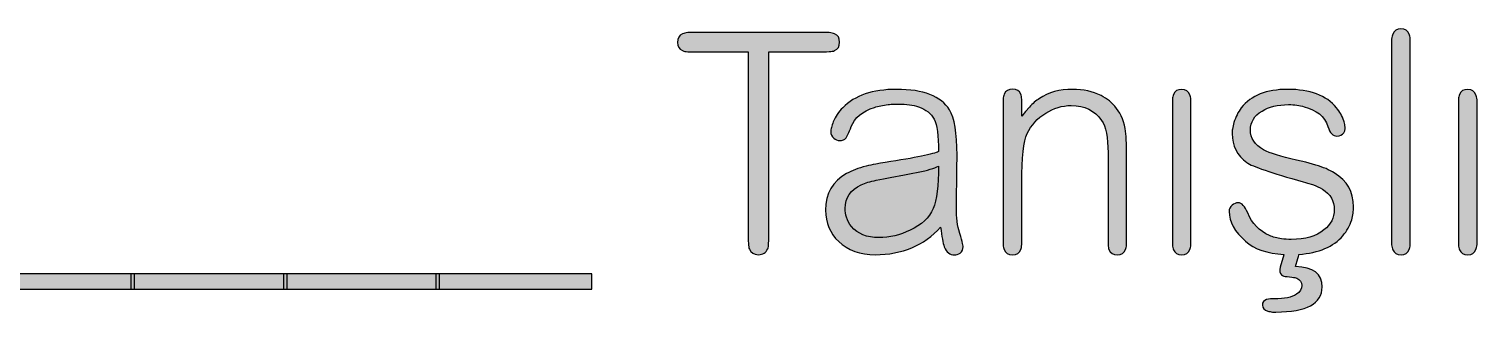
# Model space of a CAD drawing. Header units: centimetres. Extents: x -18.6 to 18.8, y -13 to 11.8.
# Drawn here: x -7.311 to -5.66, y -12.983 to -12.661 of the extents above; entities that cross this region are included whole.
import ezdxf

# ---------------------------------------------------------------- set-up
doc = ezdxf.new("R2010")
doc.units = ezdxf.units.CM
doc.header["$MEASUREMENT"] = 0
doc.layers.add('Layer 1', color=7, linetype='Continuous')

msp = doc.modelspace()

# ---------------------------------------------------------------- hatches: boundary and pattern name
at = {"layer": 'Layer 1', "true_color": 0x373435}
h = msp.add_hatch(color=250, dxfattribs=at)
edge = h.paths.add_edge_path()
edge.add_spline(control_points=[(-6.46746, -12.90206), (-6.46746, -12.90206), (-6.4678, -12.90518), (-6.4678, -12.90518), (-6.4678, -12.90773), (-6.46815, -12.90981), (-6.46884, -12.91144), (-6.4707, -12.91584), (-6.47418, -12.91803), (-6.47927, -12.91803), (-6.4846, -12.91803), (-6.48808, -12.91595), (-6.4897, -12.91178), (-6.4904, -12.91016), (-6.49074, -12.90808), (-6.49074, -12.90553), (-6.49074, -12.90553), (-6.49109, -12.90206), (-6.49109, -12.90206), (-6.49109, -12.90206), (-6.49109, -12.68708), (-6.49109, -12.68708), (-6.49109, -12.68708), (-6.5599, -12.68708), (-6.5599, -12.68708), (-6.56222, -12.68685), (-6.56419, -12.68638), (-6.56581, -12.68569), (-6.56974, -12.68407), (-6.57171, -12.68095), (-6.57171, -12.67632), (-6.57171, -12.67146), (-6.56974, -12.66822), (-6.56581, -12.66659), (-6.56419, -12.6659), (-6.56222, -12.66543), (-6.5599, -12.6652), (-6.5599, -12.6652), (-6.39864, -12.6652), (-6.39864, -12.6652), (-6.39632, -12.66543), (-6.39436, -12.6659), (-6.39273, -12.66659), (-6.38879, -12.66822), (-6.38683, -12.67133), (-6.38683, -12.67596), (-6.38683, -12.68083), (-6.38879, -12.68407), (-6.39273, -12.68569), (-6.39436, -12.68638), (-6.39632, -12.68674), (-6.39864, -12.68674), (-6.39864, -12.68674), (-6.40177, -12.68708), (-6.40177, -12.68708), (-6.40177, -12.68708), (-6.46746, -12.68708), (-6.46746, -12.68708), (-6.46746, -12.68708), (-6.46746, -12.90206), (-6.46746, -12.90206)], knot_values=[0, 0, 0, 0, 0.05, 0.05, 0.05, 0.1, 0.1, 0.1, 0.15, 0.15, 0.15, 0.2, 0.2, 0.2, 0.25, 0.25, 0.25, 0.3, 0.3, 0.3, 0.35, 0.35, 0.35, 0.4, 0.4, 0.4, 0.45, 0.45, 0.45, 0.5, 0.5, 0.5, 0.55, 0.55, 0.55, 0.6, 0.6, 0.6, 0.65, 0.65, 0.65, 0.7, 0.7, 0.7, 0.75, 0.75, 0.75, 0.8, 0.8, 0.8, 0.85, 0.85, 0.85, 0.9, 0.9, 0.9, 0.95, 0.95, 0.95, 1, 1, 1, 1], degree=3, periodic=1)
h = msp.add_hatch(color=250, dxfattribs=at)
edge = h.paths.add_edge_path()
edge.add_spline(control_points=[(-5.73659, -12.90657), (-5.73682, -12.90889), (-5.73729, -12.91074), (-5.73798, -12.91213), (-5.73937, -12.91607), (-5.74238, -12.91803), (-5.74702, -12.91803), (-5.75188, -12.91803), (-5.75501, -12.91618), (-5.7564, -12.91247), (-5.75709, -12.91086), (-5.75756, -12.909), (-5.75779, -12.90692), (-5.75779, -12.90692), (-5.75779, -12.67249), (-5.75779, -12.67249), (-5.75756, -12.67018), (-5.75709, -12.66833), (-5.7564, -12.66694), (-5.75501, -12.66301), (-5.752, -12.66104), (-5.74737, -12.66104), (-5.7425, -12.66104), (-5.73937, -12.66301), (-5.73798, -12.66694), (-5.73729, -12.66833), (-5.73682, -12.67018), (-5.73659, -12.67249), (-5.73659, -12.67249), (-5.73659, -12.90657), (-5.73659, -12.90657)], knot_values=[0, 0, 0, 0, 0.1, 0.1, 0.1, 0.2, 0.2, 0.2, 0.3, 0.3, 0.3, 0.4, 0.4, 0.4, 0.5, 0.5, 0.5, 0.6, 0.6, 0.6, 0.7, 0.7, 0.7, 0.8, 0.8, 0.8, 0.9, 0.9, 0.9, 1, 1, 1, 1], degree=3, periodic=1)
h = msp.add_hatch(color=250, dxfattribs=at)
edge = h.paths.add_edge_path()
edge.add_spline(control_points=[(-6.27423, -12.80064), (-6.27423, -12.78235), (-6.27585, -12.77009), (-6.27908, -12.76383), (-6.28257, -12.75735), (-6.28848, -12.75261), (-6.29683, -12.74959), (-6.30307, -12.74751), (-6.31071, -12.74647), (-6.31976, -12.74647), (-6.31976, -12.74647), (-6.32497, -12.74647), (-6.32497, -12.74647), (-6.32706, -12.7467), (-6.32925, -12.74693), (-6.33157, -12.74716), (-6.33736, -12.74785), (-6.34258, -12.7489), (-6.34721, -12.75029), (-6.36088, -12.75469), (-6.36969, -12.76198), (-6.37362, -12.77217), (-6.3764, -12.77911), (-6.37837, -12.7834), (-6.37953, -12.78502), (-6.38115, -12.78711), (-6.38358, -12.78814), (-6.38683, -12.78814), (-6.38938, -12.78814), (-6.39158, -12.78722), (-6.39344, -12.78537), (-6.39575, -12.78351), (-6.39691, -12.78097), (-6.39691, -12.77772), (-6.39691, -12.77656), (-6.39667, -12.77506), (-6.39621, -12.77321), (-6.39575, -12.77113), (-6.39505, -12.76893), (-6.39413, -12.76661), (-6.39158, -12.76082), (-6.38799, -12.7555), (-6.38335, -12.75064), (-6.36969, -12.73674), (-6.34918, -12.7298), (-6.32184, -12.7298), (-6.29125, -12.7298), (-6.27121, -12.73756), (-6.26172, -12.75306), (-6.25593, -12.76233), (-6.25304, -12.77958), (-6.25304, -12.80482), (-6.25304, -12.80782), (-6.25315, -12.81743), (-6.25338, -12.83364), (-6.25361, -12.84985), (-6.25373, -12.85934), (-6.25373, -12.86211), (-6.25373, -12.86745), (-6.25361, -12.87208), (-6.25338, -12.87601), (-6.2529, -12.8818), (-6.25209, -12.88643), (-6.25093, -12.8899), (-6.24769, -12.90102), (-6.24608, -12.90739), (-6.24608, -12.909), (-6.24608, -12.91202), (-6.24724, -12.91445), (-6.24955, -12.91629), (-6.25163, -12.91768), (-6.25384, -12.91839), (-6.25615, -12.91839), (-6.26125, -12.91839), (-6.26507, -12.91526), (-6.26763, -12.909), (-6.26902, -12.90484), (-6.2704, -12.89742), (-6.27179, -12.88678), (-6.29079, -12.90761), (-6.31558, -12.91803), (-6.34617, -12.91803), (-6.36355, -12.91803), (-6.37744, -12.91305), (-6.38787, -12.9031), (-6.39783, -12.89361), (-6.40282, -12.88168), (-6.40282, -12.86732), (-6.40282, -12.84834), (-6.39482, -12.83445), (-6.37883, -12.82566), (-6.37281, -12.82218), (-6.3654, -12.8194), (-6.3566, -12.81732), (-6.35334, -12.81639), (-6.34964, -12.81558), (-6.34547, -12.81489), (-6.34547, -12.81489), (-6.34025, -12.81385), (-6.34025, -12.81385), (-6.34025, -12.81385), (-6.33504, -12.81315), (-6.33504, -12.81315), (-6.30007, -12.80759), (-6.27979, -12.80343), (-6.27423, -12.80064)], knot_values=[0, 0, 0, 0, 0.0285714, 0.0285714, 0.0285714, 0.0571429, 0.0571429, 0.0571429, 0.0857143, 0.0857143, 0.0857143, 0.1142857, 0.1142857, 0.1142857, 0.1428571, 0.1428571, 0.1428571, 0.1714286, 0.1714286, 0.1714286, 0.2, 0.2, 0.2, 0.2285714, 0.2285714, 0.2285714, 0.2571429, 0.2571429, 0.2571429, 0.2857143, 0.2857143, 0.2857143, 0.3142857, 0.3142857, 0.3142857, 0.3428571, 0.3428571, 0.3428571, 0.3714286, 0.3714286, 0.3714286, 0.4, 0.4, 0.4, 0.4285714, 0.4285714, 0.4285714, 0.4571429, 0.4571429, 0.4571429, 0.4857143, 0.4857143, 0.4857143, 0.5142857, 0.5142857, 0.5142857, 0.5428571, 0.5428571, 0.5428571, 0.5714286, 0.5714286, 0.5714286, 0.6, 0.6, 0.6, 0.6285714, 0.6285714, 0.6285714, 0.6571429, 0.6571429, 0.6571429, 0.6857143, 0.6857143, 0.6857143, 0.7142857, 0.7142857, 0.7142857, 0.7428571, 0.7428571, 0.7428571, 0.7714286, 0.7714286, 0.7714286, 0.8, 0.8, 0.8, 0.8285714, 0.8285714, 0.8285714, 0.8571429, 0.8571429, 0.8571429, 0.8857143, 0.8857143, 0.8857143, 0.9142857, 0.9142857, 0.9142857, 0.9428571, 0.9428571, 0.9428571, 0.9714286, 0.9714286, 0.9714286, 1, 1, 1, 1], degree=3, periodic=1)
h = msp.add_hatch(color=250, dxfattribs=at)
edge = h.paths.add_edge_path()
edge.add_spline(control_points=[(-6.0598, -12.90657), (-6.06003, -12.90889), (-6.06049, -12.91074), (-6.06119, -12.91213), (-6.06257, -12.91607), (-6.06571, -12.91803), (-6.07057, -12.91803), (-6.0752, -12.91803), (-6.07834, -12.91607), (-6.07996, -12.91213), (-6.08042, -12.91074), (-6.08077, -12.90889), (-6.081, -12.90657), (-6.081, -12.90657), (-6.081, -12.80203), (-6.081, -12.80203), (-6.081, -12.78445), (-6.08343, -12.77217), (-6.08829, -12.76522), (-6.09594, -12.75388), (-6.10753, -12.74821), (-6.12306, -12.74821), (-6.13324, -12.74821), (-6.14286, -12.7511), (-6.1519, -12.75689), (-6.16139, -12.76267), (-6.16846, -12.77043), (-6.17309, -12.78016), (-6.17727, -12.78895), (-6.17935, -12.80748), (-6.17935, -12.83572), (-6.17935, -12.83572), (-6.17935, -12.90657), (-6.17935, -12.90657), (-6.17958, -12.90889), (-6.17993, -12.91074), (-6.18039, -12.91213), (-6.18202, -12.91607), (-6.18515, -12.91803), (-6.18978, -12.91803), (-6.19464, -12.91803), (-6.19777, -12.91607), (-6.19916, -12.91213), (-6.19986, -12.91074), (-6.20032, -12.90889), (-6.20055, -12.90657), (-6.20055, -12.90657), (-6.20055, -12.74126), (-6.20055, -12.74126), (-6.20032, -12.73895), (-6.19986, -12.73698), (-6.19916, -12.73535), (-6.19755, -12.73142), (-6.19441, -12.72945), (-6.18978, -12.72945), (-6.18515, -12.72945), (-6.18202, -12.73142), (-6.18039, -12.73535), (-6.17993, -12.73674), (-6.17958, -12.73859), (-6.17935, -12.74091), (-6.17935, -12.74091), (-6.17935, -12.76036), (-6.17935, -12.76036), (-6.17935, -12.76036), (-6.17517, -12.75516), (-6.17517, -12.75516), (-6.17517, -12.75516), (-6.17066, -12.74995), (-6.17066, -12.74995), (-6.16696, -12.74601), (-6.16313, -12.74277), (-6.15919, -12.74022), (-6.14876, -12.73327), (-6.13614, -12.7298), (-6.12131, -12.7298), (-6.10903, -12.7298), (-6.09826, -12.73211), (-6.08898, -12.73674), (-6.08551, -12.73859), (-6.08227, -12.74069), (-6.07927, -12.743), (-6.07717, -12.74485), (-6.0752, -12.74682), (-6.07335, -12.7489), (-6.06757, -12.75538), (-6.06363, -12.76383), (-6.06153, -12.77425), (-6.06083, -12.77819), (-6.06038, -12.78235), (-6.06014, -12.78676), (-6.06014, -12.78676), (-6.0598, -12.79197), (-6.0598, -12.79197), (-6.0598, -12.79197), (-6.0598, -12.90657), (-6.0598, -12.90657)], knot_values=[0, 0, 0, 0, 0.03125, 0.03125, 0.03125, 0.0625, 0.0625, 0.0625, 0.09375, 0.09375, 0.09375, 0.125, 0.125, 0.125, 0.15625, 0.15625, 0.15625, 0.1875, 0.1875, 0.1875, 0.21875, 0.21875, 0.21875, 0.25, 0.25, 0.25, 0.28125, 0.28125, 0.28125, 0.3125, 0.3125, 0.3125, 0.34375, 0.34375, 0.34375, 0.375, 0.375, 0.375, 0.40625, 0.40625, 0.40625, 0.4375, 0.4375, 0.4375, 0.46875, 0.46875, 0.46875, 0.5, 0.5, 0.5, 0.53125, 0.53125, 0.53125, 0.5625, 0.5625, 0.5625, 0.59375, 0.59375, 0.59375, 0.625, 0.625, 0.625, 0.65625, 0.65625, 0.65625, 0.6875, 0.6875, 0.6875, 0.71875, 0.71875, 0.71875, 0.75, 0.75, 0.75, 0.78125, 0.78125, 0.78125, 0.8125, 0.8125, 0.8125, 0.84375, 0.84375, 0.84375, 0.875, 0.875, 0.875, 0.90625, 0.90625, 0.90625, 0.9375, 0.9375, 0.9375, 0.96875, 0.96875, 0.96875, 1, 1, 1, 1], degree=3, periodic=1)
h = msp.add_hatch(color=250, dxfattribs=at)
edge = h.paths.add_edge_path()
edge.add_spline(control_points=[(-5.98647, -12.90657), (-5.9867, -12.90889), (-5.98717, -12.91074), (-5.98786, -12.91213), (-5.98925, -12.91607), (-5.99226, -12.91803), (-5.99689, -12.91803), (-6.00176, -12.91803), (-6.00489, -12.91618), (-6.00629, -12.91247), (-6.00698, -12.91086), (-6.00745, -12.909), (-6.00767, -12.90692), (-6.00767, -12.90692), (-6.00767, -12.74126), (-6.00767, -12.74126), (-6.00745, -12.73895), (-6.00698, -12.73709), (-6.00629, -12.7357), (-6.00489, -12.73177), (-6.00176, -12.7298), (-5.99689, -12.7298), (-5.99226, -12.7298), (-5.98925, -12.73188), (-5.98786, -12.73605), (-5.98717, -12.73744), (-5.9867, -12.73929), (-5.98647, -12.74161), (-5.98647, -12.74161), (-5.98647, -12.90657), (-5.98647, -12.90657)], knot_values=[0, 0, 0, 0, 0.1, 0.1, 0.1, 0.2, 0.2, 0.2, 0.3, 0.3, 0.3, 0.4, 0.4, 0.4, 0.5, 0.5, 0.5, 0.6, 0.6, 0.6, 0.7, 0.7, 0.7, 0.8, 0.8, 0.8, 0.9, 0.9, 0.9, 1, 1, 1, 1], degree=3, periodic=1)
h = msp.add_hatch(color=250, dxfattribs=at)
edge = h.paths.add_edge_path()
edge.add_spline(control_points=[(-5.88082, -12.91768), (-5.89959, -12.91676), (-5.91407, -12.91178), (-5.92426, -12.90276), (-5.93677, -12.89187), (-5.94303, -12.88053), (-5.94303, -12.86872), (-5.94303, -12.86594), (-5.94187, -12.86363), (-5.93956, -12.86177), (-5.93748, -12.85992), (-5.93516, -12.859), (-5.93261, -12.859), (-5.92866, -12.859), (-5.92508, -12.86281), (-5.92184, -12.87045), (-5.91673, -12.88273), (-5.90851, -12.89129), (-5.89716, -12.89616), (-5.89298, -12.898), (-5.88834, -12.89928), (-5.88326, -12.89997), (-5.87978, -12.90044), (-5.87608, -12.90066), (-5.87212, -12.90066), (-5.85614, -12.90066), (-5.84375, -12.89708), (-5.83495, -12.8899), (-5.82707, -12.88365), (-5.82314, -12.87589), (-5.82314, -12.86663), (-5.82314, -12.85691), (-5.82764, -12.84916), (-5.83668, -12.84337), (-5.83992, -12.84151), (-5.84375, -12.83977), (-5.84816, -12.83816), (-5.84816, -12.83816), (-5.85371, -12.83642), (-5.85371, -12.83642), (-5.85371, -12.83642), (-5.85614, -12.83572), (-5.85614, -12.83572), (-5.85614, -12.83572), (-5.85858, -12.83503), (-5.85858, -12.83503), (-5.89519, -12.82484), (-5.91662, -12.81755), (-5.92287, -12.81315), (-5.934, -12.80505), (-5.93956, -12.79405), (-5.93956, -12.78016), (-5.93956, -12.77853), (-5.93945, -12.7768), (-5.93921, -12.77495), (-5.93874, -12.7724), (-5.93817, -12.76997), (-5.93748, -12.76766), (-5.93562, -12.7614), (-5.93284, -12.75574), (-5.92913, -12.75064), (-5.91802, -12.73674), (-5.9004, -12.7298), (-5.87631, -12.7298), (-5.85082, -12.7298), (-5.83229, -12.73674), (-5.8207, -12.75064), (-5.81699, -12.75527), (-5.81421, -12.76024), (-5.81235, -12.76557), (-5.81166, -12.76742), (-5.81119, -12.76927), (-5.81097, -12.77113), (-5.81097, -12.77113), (-5.81061, -12.77287), (-5.81061, -12.77287), (-5.81061, -12.77287), (-5.81061, -12.77495), (-5.81061, -12.77495), (-5.81061, -12.77495), (-5.81097, -12.77599), (-5.81097, -12.77599), (-5.81119, -12.77714), (-5.81166, -12.77819), (-5.81235, -12.77911), (-5.81397, -12.78166), (-5.81665, -12.78293), (-5.82035, -12.78293), (-5.82475, -12.78293), (-5.82811, -12.77935), (-5.83043, -12.77217), (-5.83437, -12.76059), (-5.8434, -12.75306), (-5.85753, -12.74959), (-5.86264, -12.74798), (-5.86854, -12.74716), (-5.87526, -12.74716), (-5.88754, -12.74716), (-5.89762, -12.74959), (-5.90551, -12.75446), (-5.9143, -12.75978), (-5.91871, -12.76696), (-5.91871, -12.77599), (-5.91871, -12.78548), (-5.91372, -12.79301), (-5.90377, -12.79856), (-5.89658, -12.8025), (-5.88407, -12.80643), (-5.86622, -12.81037), (-5.86622, -12.81037), (-5.85545, -12.8128), (-5.85545, -12.8128), (-5.85545, -12.8128), (-5.84433, -12.81593), (-5.84433, -12.81593), (-5.83576, -12.81848), (-5.82869, -12.82148), (-5.82314, -12.82496), (-5.80853, -12.83376), (-5.80123, -12.84661), (-5.80123, -12.86351), (-5.80123, -12.86837), (-5.80194, -12.87335), (-5.80332, -12.87844), (-5.8054, -12.88516), (-5.80877, -12.89118), (-5.8134, -12.8965), (-5.82406, -12.909), (-5.84073, -12.91607), (-5.86345, -12.91768), (-5.86368, -12.91908), (-5.86414, -12.9207), (-5.86483, -12.92255), (-5.86483, -12.92255), (-5.86727, -12.93158), (-5.86727, -12.93158), (-5.84711, -12.93204), (-5.83704, -12.93979), (-5.83704, -12.95484), (-5.83704, -12.97383), (-5.85464, -12.98333), (-5.88987, -12.98333), (-5.88987, -12.98333), (-5.89369, -12.98333), (-5.89369, -12.98333), (-5.89553, -12.9831), (-5.89727, -12.98275), (-5.89889, -12.98228), (-5.90306, -12.98113), (-5.90515, -12.97881), (-5.90515, -12.97534), (-5.90515, -12.97233), (-5.90354, -12.97024), (-5.90029, -12.96908), (-5.90029, -12.96908), (-5.89577, -12.96839), (-5.89577, -12.96839), (-5.89577, -12.96839), (-5.8916, -12.96839), (-5.8916, -12.96839), (-5.88002, -12.96839), (-5.87156, -12.96665), (-5.86622, -12.96318), (-5.86229, -12.96041), (-5.86032, -12.95705), (-5.86032, -12.95311), (-5.86032, -12.94918), (-5.86217, -12.94639), (-5.86588, -12.94478), (-5.86727, -12.94431), (-5.86912, -12.94397), (-5.87143, -12.94373), (-5.87143, -12.94373), (-5.877, -12.94304), (-5.877, -12.94304), (-5.87978, -12.94304), (-5.88186, -12.94234), (-5.88326, -12.94095), (-5.88534, -12.9391), (-5.8858, -12.93621), (-5.88465, -12.93227), (-5.88465, -12.93227), (-5.88082, -12.91803), (-5.88082, -12.91803), (-5.88082, -12.91803), (-5.88082, -12.91768), (-5.88082, -12.91768)], knot_values=[0, 0, 0, 0, 0.016129, 0.016129, 0.016129, 0.0322581, 0.0322581, 0.0322581, 0.0483871, 0.0483871, 0.0483871, 0.0645161, 0.0645161, 0.0645161, 0.0806452, 0.0806452, 0.0806452, 0.0967742, 0.0967742, 0.0967742, 0.1129032, 0.1129032, 0.1129032, 0.1290323, 0.1290323, 0.1290323, 0.1451613, 0.1451613, 0.1451613, 0.1612903, 0.1612903, 0.1612903, 0.1774194, 0.1774194, 0.1774194, 0.1935484, 0.1935484, 0.1935484, 0.2096774, 0.2096774, 0.2096774, 0.2258065, 0.2258065, 0.2258065, 0.2419355, 0.2419355, 0.2419355, 0.2580645, 0.2580645, 0.2580645, 0.2741935, 0.2741935, 0.2741935, 0.2903226, 0.2903226, 0.2903226, 0.3064516, 0.3064516, 0.3064516, 0.3225806, 0.3225806, 0.3225806, 0.3387097, 0.3387097, 0.3387097, 0.3548387, 0.3548387, 0.3548387, 0.3709677, 0.3709677, 0.3709677, 0.3870968, 0.3870968, 0.3870968, 0.4032258, 0.4032258, 0.4032258, 0.4193548, 0.4193548, 0.4193548, 0.4354839, 0.4354839, 0.4354839, 0.4516129, 0.4516129, 0.4516129, 0.4677419, 0.4677419, 0.4677419, 0.483871, 0.483871, 0.483871, 0.5, 0.5, 0.5, 0.516129, 0.516129, 0.516129, 0.5322581, 0.5322581, 0.5322581, 0.5483871, 0.5483871, 0.5483871, 0.5645161, 0.5645161, 0.5645161, 0.5806452, 0.5806452, 0.5806452, 0.5967742, 0.5967742, 0.5967742, 0.6129032, 0.6129032, 0.6129032, 0.6290323, 0.6290323, 0.6290323, 0.6451613, 0.6451613, 0.6451613, 0.6612903, 0.6612903, 0.6612903, 0.6774194, 0.6774194, 0.6774194, 0.6935484, 0.6935484, 0.6935484, 0.7096774, 0.7096774, 0.7096774, 0.7258065, 0.7258065, 0.7258065, 0.7419355, 0.7419355, 0.7419355, 0.7580645, 0.7580645, 0.7580645, 0.7741935, 0.7741935, 0.7741935, 0.7903226, 0.7903226, 0.7903226, 0.8064516, 0.8064516, 0.8064516, 0.8225806, 0.8225806, 0.8225806, 0.8387097, 0.8387097, 0.8387097, 0.8548387, 0.8548387, 0.8548387, 0.8709677, 0.8709677, 0.8709677, 0.8870968, 0.8870968, 0.8870968, 0.9032258, 0.9032258, 0.9032258, 0.9193548, 0.9193548, 0.9193548, 0.9354839, 0.9354839, 0.9354839, 0.9516129, 0.9516129, 0.9516129, 0.9677419, 0.9677419, 0.9677419, 0.983871, 0.983871, 0.983871, 1, 1, 1, 1], degree=3, periodic=1)
h = msp.add_hatch(color=250, dxfattribs=at)
edge = h.paths.add_edge_path()
edge.add_spline(control_points=[(-5.66049, -12.90657), (-5.66072, -12.90889), (-5.66119, -12.91074), (-5.66188, -12.91213), (-5.66327, -12.91607), (-5.66627, -12.91803), (-5.67091, -12.91803), (-5.67578, -12.91803), (-5.67891, -12.91618), (-5.6803, -12.91247), (-5.68099, -12.91086), (-5.68146, -12.909), (-5.68168, -12.90692), (-5.68168, -12.90692), (-5.68168, -12.74126), (-5.68168, -12.74126), (-5.68146, -12.73895), (-5.68099, -12.73709), (-5.6803, -12.7357), (-5.67891, -12.73177), (-5.67578, -12.7298), (-5.67091, -12.7298), (-5.66627, -12.7298), (-5.66327, -12.73188), (-5.66188, -12.73605), (-5.66119, -12.73744), (-5.66072, -12.73929), (-5.66049, -12.74161), (-5.66049, -12.74161), (-5.66049, -12.90657), (-5.66049, -12.90657)], knot_values=[0, 0, 0, 0, 0.1, 0.1, 0.1, 0.2, 0.2, 0.2, 0.3, 0.3, 0.3, 0.4, 0.4, 0.4, 0.5, 0.5, 0.5, 0.6, 0.6, 0.6, 0.7, 0.7, 0.7, 0.8, 0.8, 0.8, 0.9, 0.9, 0.9, 1, 1, 1, 1], degree=3, periodic=1)
h = msp.add_hatch(color=250, dxfattribs=at)
edge = h.paths.add_edge_path()
edge.add_spline(control_points=[(-6.27423, -12.81732), (-6.27886, -12.81963), (-6.28662, -12.82195), (-6.29752, -12.82426), (-6.29752, -12.82426), (-6.30515, -12.82566), (-6.30515, -12.82566), (-6.30515, -12.82566), (-6.31281, -12.82704), (-6.31281, -12.82704), (-6.31281, -12.82704), (-6.32914, -12.83016), (-6.32914, -12.83016), (-6.32914, -12.83016), (-6.33296, -12.83087), (-6.33296, -12.83087), (-6.33296, -12.83087), (-6.33678, -12.83156), (-6.33678, -12.83156), (-6.33678, -12.83156), (-6.34513, -12.83329), (-6.34513, -12.83329), (-6.35207, -12.83468), (-6.35776, -12.83642), (-6.36216, -12.8385), (-6.37443, -12.84406), (-6.38057, -12.85309), (-6.38057, -12.86559), (-6.38057, -12.86884), (-6.37999, -12.87208), (-6.37883, -12.87532), (-6.37767, -12.87926), (-6.37583, -12.88284), (-6.37328, -12.88608), (-6.36632, -12.89442), (-6.3559, -12.89858), (-6.342, -12.89858), (-6.32995, -12.89858), (-6.31813, -12.89581), (-6.30655, -12.89025), (-6.29357, -12.88423), (-6.28477, -12.87601), (-6.28013, -12.86559), (-6.27597, -12.85563), (-6.274, -12.83955), (-6.27423, -12.81732)], knot_values=[0, 0, 0, 0, 0.0666667, 0.0666667, 0.0666667, 0.1333333, 0.1333333, 0.1333333, 0.2, 0.2, 0.2, 0.2666667, 0.2666667, 0.2666667, 0.3333333, 0.3333333, 0.3333333, 0.4, 0.4, 0.4, 0.4666667, 0.4666667, 0.4666667, 0.5333333, 0.5333333, 0.5333333, 0.6, 0.6, 0.6, 0.6666667, 0.6666667, 0.6666667, 0.7333333, 0.7333333, 0.7333333, 0.8, 0.8, 0.8, 0.8666667, 0.8666667, 0.8666667, 0.9333333, 0.9333333, 0.9333333, 1, 1, 1, 1], degree=3, periodic=1)
h = msp.add_hatch(color=250, dxfattribs=at)
edge = h.paths.add_edge_path()
edge.add_spline(control_points=[(-7.19034, -12.93991), (-7.19034, -12.93991), (-7.19034, -12.95728), (-7.19034, -12.95728), (-7.19034, -12.95728), (-7.36828, -12.95728), (-7.36828, -12.95728), (-7.36828, -12.95728), (-7.36828, -12.93991), (-7.36828, -12.93991), (-7.36828, -12.93991), (-7.19034, -12.93991), (-7.19034, -12.93991)], knot_values=[0, 0, 0, 0, 0.25, 0.25, 0.25, 0.5, 0.5, 0.5, 0.75, 0.75, 0.75, 1, 1, 1, 1], degree=3, periodic=1)
h = msp.add_hatch(color=250, dxfattribs=at)
edge = h.paths.add_edge_path()
edge.add_spline(control_points=[(-7.01657, -12.93991), (-7.01657, -12.93991), (-7.01657, -12.95728), (-7.01657, -12.95728), (-7.01657, -12.95728), (-7.19451, -12.95728), (-7.19451, -12.95728), (-7.19451, -12.95728), (-7.19451, -12.93991), (-7.19451, -12.93991), (-7.19451, -12.93991), (-7.01657, -12.93991), (-7.01657, -12.93991)], knot_values=[0, 0, 0, 0, 0.25, 0.25, 0.25, 0.5, 0.5, 0.5, 0.75, 0.75, 0.75, 1, 1, 1, 1], degree=3, periodic=1)
h = msp.add_hatch(color=250, dxfattribs=at)
edge = h.paths.add_edge_path()
edge.add_spline(control_points=[(-6.8428, -12.93991), (-6.8428, -12.93991), (-6.8428, -12.95728), (-6.8428, -12.95728), (-6.8428, -12.95728), (-7.02074, -12.95728), (-7.02074, -12.95728), (-7.02074, -12.95728), (-7.02074, -12.93991), (-7.02074, -12.93991), (-7.02074, -12.93991), (-6.8428, -12.93991), (-6.8428, -12.93991)], knot_values=[0, 0, 0, 0, 0.25, 0.25, 0.25, 0.5, 0.5, 0.5, 0.75, 0.75, 0.75, 1, 1, 1, 1], degree=3, periodic=1)
h = msp.add_hatch(color=250, dxfattribs=at)
edge = h.paths.add_edge_path()
edge.add_spline(control_points=[(-6.66903, -12.93991), (-6.66903, -12.93991), (-6.66903, -12.95728), (-6.66903, -12.95728), (-6.66903, -12.95728), (-6.84697, -12.95728), (-6.84697, -12.95728), (-6.84697, -12.95728), (-6.84697, -12.93991), (-6.84697, -12.93991), (-6.84697, -12.93991), (-6.66903, -12.93991), (-6.66903, -12.93991)], knot_values=[0, 0, 0, 0, 0.25, 0.25, 0.25, 0.5, 0.5, 0.5, 0.75, 0.75, 0.75, 1, 1, 1, 1], degree=3, periodic=1)

# ---------------------------------------------------------------- linework, layer by layer
at = {"layer": 'Layer 1', "color": 250}
for points, knots in [([(-6.46746, -12.90206), (-6.46746, -12.90206), (-6.4678, -12.90518), (-6.4678, -12.90518), (-6.4678, -12.90773), (-6.46815, -12.90981), (-6.46884, -12.91144), (-6.4707, -12.91584), (-6.47418, -12.91803), (-6.47927, -12.91803), (-6.4846, -12.91803), (-6.48808, -12.91595), (-6.4897, -12.91178), (-6.4904, -12.91016), (-6.49074, -12.90808), (-6.49074, -12.90553), (-6.49074, -12.90553), (-6.49109, -12.90206), (-6.49109, -12.90206), (-6.49109, -12.90206), (-6.49109, -12.68708), (-6.49109, -12.68708), (-6.49109, -12.68708), (-6.5599, -12.68708), (-6.5599, -12.68708), (-6.56222, -12.68685), (-6.56419, -12.68638), (-6.56581, -12.68569), (-6.56974, -12.68407), (-6.57171, -12.68095), (-6.57171, -12.67632), (-6.57171, -12.67146), (-6.56974, -12.66822), (-6.56581, -12.66659), (-6.56419, -12.6659), (-6.56222, -12.66543), (-6.5599, -12.6652), (-6.5599, -12.6652), (-6.39864, -12.6652), (-6.39864, -12.6652), (-6.39632, -12.66543), (-6.39436, -12.6659), (-6.39273, -12.66659), (-6.38879, -12.66822), (-6.38683, -12.67133), (-6.38683, -12.67596), (-6.38683, -12.68083), (-6.38879, -12.68407), (-6.39273, -12.68569), (-6.39436, -12.68638), (-6.39632, -12.68674), (-6.39864, -12.68674), (-6.39864, -12.68674), (-6.40177, -12.68708), (-6.40177, -12.68708), (-6.40177, -12.68708), (-6.46746, -12.68708), (-6.46746, -12.68708), (-6.46746, -12.68708), (-6.46746, -12.90206), (-6.46746, -12.90206)], [0, 0, 0, 0, 0.05, 0.05, 0.05, 0.1, 0.1, 0.1, 0.15, 0.15, 0.15, 0.2, 0.2, 0.2, 0.25, 0.25, 0.25, 0.3, 0.3, 0.3, 0.35, 0.35, 0.35, 0.4, 0.4, 0.4, 0.45, 0.45, 0.45, 0.5, 0.5, 0.5, 0.55, 0.55, 0.55, 0.6, 0.6, 0.6, 0.65, 0.65, 0.65, 0.7, 0.7, 0.7, 0.75, 0.75, 0.75, 0.8, 0.8, 0.8, 0.85, 0.85, 0.85, 0.9, 0.9, 0.9, 0.95, 0.95, 0.95, 1, 1, 1, 1]), ([(-5.73659, -12.90657), (-5.73682, -12.90889), (-5.73729, -12.91074), (-5.73798, -12.91213), (-5.73937, -12.91607), (-5.74238, -12.91803), (-5.74702, -12.91803), (-5.75188, -12.91803), (-5.75501, -12.91618), (-5.7564, -12.91247), (-5.75709, -12.91086), (-5.75756, -12.909), (-5.75779, -12.90692), (-5.75779, -12.90692), (-5.75779, -12.67249), (-5.75779, -12.67249), (-5.75756, -12.67018), (-5.75709, -12.66833), (-5.7564, -12.66694), (-5.75501, -12.66301), (-5.752, -12.66104), (-5.74737, -12.66104), (-5.7425, -12.66104), (-5.73937, -12.66301), (-5.73798, -12.66694), (-5.73729, -12.66833), (-5.73682, -12.67018), (-5.73659, -12.67249), (-5.73659, -12.67249), (-5.73659, -12.90657), (-5.73659, -12.90657)], [0, 0, 0, 0, 0.1, 0.1, 0.1, 0.2, 0.2, 0.2, 0.3, 0.3, 0.3, 0.4, 0.4, 0.4, 0.5, 0.5, 0.5, 0.6, 0.6, 0.6, 0.7, 0.7, 0.7, 0.8, 0.8, 0.8, 0.9, 0.9, 0.9, 1, 1, 1, 1]), ([(-6.27423, -12.80064), (-6.27423, -12.78235), (-6.27585, -12.77009), (-6.27908, -12.76383), (-6.28257, -12.75735), (-6.28848, -12.75261), (-6.29683, -12.74959), (-6.30307, -12.74751), (-6.31071, -12.74647), (-6.31976, -12.74647), (-6.31976, -12.74647), (-6.32497, -12.74647), (-6.32497, -12.74647), (-6.32706, -12.7467), (-6.32925, -12.74693), (-6.33157, -12.74716), (-6.33736, -12.74785), (-6.34258, -12.7489), (-6.34721, -12.75029), (-6.36088, -12.75469), (-6.36969, -12.76198), (-6.37362, -12.77217), (-6.3764, -12.77911), (-6.37837, -12.7834), (-6.37953, -12.78502), (-6.38115, -12.78711), (-6.38358, -12.78814), (-6.38683, -12.78814), (-6.38938, -12.78814), (-6.39158, -12.78722), (-6.39344, -12.78537), (-6.39575, -12.78351), (-6.39691, -12.78097), (-6.39691, -12.77772), (-6.39691, -12.77656), (-6.39667, -12.77506), (-6.39621, -12.77321), (-6.39575, -12.77113), (-6.39505, -12.76893), (-6.39413, -12.76661), (-6.39158, -12.76082), (-6.38799, -12.7555), (-6.38335, -12.75064), (-6.36969, -12.73674), (-6.34918, -12.7298), (-6.32184, -12.7298), (-6.29125, -12.7298), (-6.27121, -12.73756), (-6.26172, -12.75306), (-6.25593, -12.76233), (-6.25304, -12.77958), (-6.25304, -12.80482), (-6.25304, -12.80782), (-6.25315, -12.81743), (-6.25338, -12.83364), (-6.25361, -12.84985), (-6.25373, -12.85934), (-6.25373, -12.86211), (-6.25373, -12.86745), (-6.25361, -12.87208), (-6.25338, -12.87601), (-6.2529, -12.8818), (-6.25209, -12.88643), (-6.25093, -12.8899), (-6.24769, -12.90102), (-6.24608, -12.90739), (-6.24608, -12.909), (-6.24608, -12.91202), (-6.24724, -12.91445), (-6.24955, -12.91629), (-6.25163, -12.91768), (-6.25384, -12.91839), (-6.25615, -12.91839), (-6.26125, -12.91839), (-6.26507, -12.91526), (-6.26763, -12.909), (-6.26902, -12.90484), (-6.2704, -12.89742), (-6.27179, -12.88678), (-6.29079, -12.90761), (-6.31558, -12.91803), (-6.34617, -12.91803), (-6.36355, -12.91803), (-6.37744, -12.91305), (-6.38787, -12.9031), (-6.39783, -12.89361), (-6.40282, -12.88168), (-6.40282, -12.86732), (-6.40282, -12.84834), (-6.39482, -12.83445), (-6.37883, -12.82566), (-6.37281, -12.82218), (-6.3654, -12.8194), (-6.3566, -12.81732), (-6.35334, -12.81639), (-6.34964, -12.81558), (-6.34547, -12.81489), (-6.34547, -12.81489), (-6.34025, -12.81385), (-6.34025, -12.81385), (-6.34025, -12.81385), (-6.33504, -12.81315), (-6.33504, -12.81315), (-6.30007, -12.80759), (-6.27979, -12.80343), (-6.27423, -12.80064)], [0, 0, 0, 0, 0.0285714, 0.0285714, 0.0285714, 0.0571429, 0.0571429, 0.0571429, 0.0857143, 0.0857143, 0.0857143, 0.1142857, 0.1142857, 0.1142857, 0.1428571, 0.1428571, 0.1428571, 0.1714286, 0.1714286, 0.1714286, 0.2, 0.2, 0.2, 0.2285714, 0.2285714, 0.2285714, 0.2571429, 0.2571429, 0.2571429, 0.2857143, 0.2857143, 0.2857143, 0.3142857, 0.3142857, 0.3142857, 0.3428571, 0.3428571, 0.3428571, 0.3714286, 0.3714286, 0.3714286, 0.4, 0.4, 0.4, 0.4285714, 0.4285714, 0.4285714, 0.4571429, 0.4571429, 0.4571429, 0.4857143, 0.4857143, 0.4857143, 0.5142857, 0.5142857, 0.5142857, 0.5428571, 0.5428571, 0.5428571, 0.5714286, 0.5714286, 0.5714286, 0.6, 0.6, 0.6, 0.6285714, 0.6285714, 0.6285714, 0.6571429, 0.6571429, 0.6571429, 0.6857143, 0.6857143, 0.6857143, 0.7142857, 0.7142857, 0.7142857, 0.7428571, 0.7428571, 0.7428571, 0.7714286, 0.7714286, 0.7714286, 0.8, 0.8, 0.8, 0.8285714, 0.8285714, 0.8285714, 0.8571429, 0.8571429, 0.8571429, 0.8857143, 0.8857143, 0.8857143, 0.9142857, 0.9142857, 0.9142857, 0.9428571, 0.9428571, 0.9428571, 0.9714286, 0.9714286, 0.9714286, 1, 1, 1, 1]), ([(-6.0598, -12.90657), (-6.06003, -12.90889), (-6.06049, -12.91074), (-6.06119, -12.91213), (-6.06257, -12.91607), (-6.06571, -12.91803), (-6.07057, -12.91803), (-6.0752, -12.91803), (-6.07834, -12.91607), (-6.07996, -12.91213), (-6.08042, -12.91074), (-6.08077, -12.90889), (-6.081, -12.90657), (-6.081, -12.90657), (-6.081, -12.80203), (-6.081, -12.80203), (-6.081, -12.78445), (-6.08343, -12.77217), (-6.08829, -12.76522), (-6.09594, -12.75388), (-6.10753, -12.74821), (-6.12306, -12.74821), (-6.13324, -12.74821), (-6.14286, -12.7511), (-6.1519, -12.75689), (-6.16139, -12.76267), (-6.16846, -12.77043), (-6.17309, -12.78016), (-6.17727, -12.78895), (-6.17935, -12.80748), (-6.17935, -12.83572), (-6.17935, -12.83572), (-6.17935, -12.90657), (-6.17935, -12.90657), (-6.17958, -12.90889), (-6.17993, -12.91074), (-6.18039, -12.91213), (-6.18202, -12.91607), (-6.18515, -12.91803), (-6.18978, -12.91803), (-6.19464, -12.91803), (-6.19777, -12.91607), (-6.19916, -12.91213), (-6.19986, -12.91074), (-6.20032, -12.90889), (-6.20055, -12.90657), (-6.20055, -12.90657), (-6.20055, -12.74126), (-6.20055, -12.74126), (-6.20032, -12.73895), (-6.19986, -12.73698), (-6.19916, -12.73535), (-6.19755, -12.73142), (-6.19441, -12.72945), (-6.18978, -12.72945), (-6.18515, -12.72945), (-6.18202, -12.73142), (-6.18039, -12.73535), (-6.17993, -12.73674), (-6.17958, -12.73859), (-6.17935, -12.74091), (-6.17935, -12.74091), (-6.17935, -12.76036), (-6.17935, -12.76036), (-6.17935, -12.76036), (-6.17517, -12.75516), (-6.17517, -12.75516), (-6.17517, -12.75516), (-6.17066, -12.74995), (-6.17066, -12.74995), (-6.16696, -12.74601), (-6.16313, -12.74277), (-6.15919, -12.74022), (-6.14876, -12.73327), (-6.13614, -12.7298), (-6.12131, -12.7298), (-6.10903, -12.7298), (-6.09826, -12.73211), (-6.08898, -12.73674), (-6.08551, -12.73859), (-6.08227, -12.74069), (-6.07927, -12.743), (-6.07717, -12.74485), (-6.0752, -12.74682), (-6.07335, -12.7489), (-6.06757, -12.75538), (-6.06363, -12.76383), (-6.06153, -12.77425), (-6.06083, -12.77819), (-6.06038, -12.78235), (-6.06014, -12.78676), (-6.06014, -12.78676), (-6.0598, -12.79197), (-6.0598, -12.79197), (-6.0598, -12.79197), (-6.0598, -12.90657), (-6.0598, -12.90657)], [0, 0, 0, 0, 0.03125, 0.03125, 0.03125, 0.0625, 0.0625, 0.0625, 0.09375, 0.09375, 0.09375, 0.125, 0.125, 0.125, 0.15625, 0.15625, 0.15625, 0.1875, 0.1875, 0.1875, 0.21875, 0.21875, 0.21875, 0.25, 0.25, 0.25, 0.28125, 0.28125, 0.28125, 0.3125, 0.3125, 0.3125, 0.34375, 0.34375, 0.34375, 0.375, 0.375, 0.375, 0.40625, 0.40625, 0.40625, 0.4375, 0.4375, 0.4375, 0.46875, 0.46875, 0.46875, 0.5, 0.5, 0.5, 0.53125, 0.53125, 0.53125, 0.5625, 0.5625, 0.5625, 0.59375, 0.59375, 0.59375, 0.625, 0.625, 0.625, 0.65625, 0.65625, 0.65625, 0.6875, 0.6875, 0.6875, 0.71875, 0.71875, 0.71875, 0.75, 0.75, 0.75, 0.78125, 0.78125, 0.78125, 0.8125, 0.8125, 0.8125, 0.84375, 0.84375, 0.84375, 0.875, 0.875, 0.875, 0.90625, 0.90625, 0.90625, 0.9375, 0.9375, 0.9375, 0.96875, 0.96875, 0.96875, 1, 1, 1, 1]), ([(-5.98647, -12.90657), (-5.9867, -12.90889), (-5.98717, -12.91074), (-5.98786, -12.91213), (-5.98925, -12.91607), (-5.99226, -12.91803), (-5.99689, -12.91803), (-6.00176, -12.91803), (-6.00489, -12.91618), (-6.00629, -12.91247), (-6.00698, -12.91086), (-6.00745, -12.909), (-6.00767, -12.90692), (-6.00767, -12.90692), (-6.00767, -12.74126), (-6.00767, -12.74126), (-6.00745, -12.73895), (-6.00698, -12.73709), (-6.00629, -12.7357), (-6.00489, -12.73177), (-6.00176, -12.7298), (-5.99689, -12.7298), (-5.99226, -12.7298), (-5.98925, -12.73188), (-5.98786, -12.73605), (-5.98717, -12.73744), (-5.9867, -12.73929), (-5.98647, -12.74161), (-5.98647, -12.74161), (-5.98647, -12.90657), (-5.98647, -12.90657)], [0, 0, 0, 0, 0.1, 0.1, 0.1, 0.2, 0.2, 0.2, 0.3, 0.3, 0.3, 0.4, 0.4, 0.4, 0.5, 0.5, 0.5, 0.6, 0.6, 0.6, 0.7, 0.7, 0.7, 0.8, 0.8, 0.8, 0.9, 0.9, 0.9, 1, 1, 1, 1]), ([(-5.88082, -12.91768), (-5.89959, -12.91676), (-5.91407, -12.91178), (-5.92426, -12.90276), (-5.93677, -12.89187), (-5.94303, -12.88053), (-5.94303, -12.86872), (-5.94303, -12.86594), (-5.94187, -12.86363), (-5.93956, -12.86177), (-5.93748, -12.85992), (-5.93516, -12.859), (-5.93261, -12.859), (-5.92866, -12.859), (-5.92508, -12.86281), (-5.92184, -12.87045), (-5.91673, -12.88273), (-5.90851, -12.89129), (-5.89716, -12.89616), (-5.89298, -12.898), (-5.88834, -12.89928), (-5.88326, -12.89997), (-5.87978, -12.90044), (-5.87608, -12.90066), (-5.87212, -12.90066), (-5.85614, -12.90066), (-5.84375, -12.89708), (-5.83495, -12.8899), (-5.82707, -12.88365), (-5.82314, -12.87589), (-5.82314, -12.86663), (-5.82314, -12.85691), (-5.82764, -12.84916), (-5.83668, -12.84337), (-5.83992, -12.84151), (-5.84375, -12.83977), (-5.84816, -12.83816), (-5.84816, -12.83816), (-5.85371, -12.83642), (-5.85371, -12.83642), (-5.85371, -12.83642), (-5.85614, -12.83572), (-5.85614, -12.83572), (-5.85614, -12.83572), (-5.85858, -12.83503), (-5.85858, -12.83503), (-5.89519, -12.82484), (-5.91662, -12.81755), (-5.92287, -12.81315), (-5.934, -12.80505), (-5.93956, -12.79405), (-5.93956, -12.78016), (-5.93956, -12.77853), (-5.93945, -12.7768), (-5.93921, -12.77495), (-5.93874, -12.7724), (-5.93817, -12.76997), (-5.93748, -12.76766), (-5.93562, -12.7614), (-5.93284, -12.75574), (-5.92913, -12.75064), (-5.91802, -12.73674), (-5.9004, -12.7298), (-5.87631, -12.7298), (-5.85082, -12.7298), (-5.83229, -12.73674), (-5.8207, -12.75064), (-5.81699, -12.75527), (-5.81421, -12.76024), (-5.81235, -12.76557), (-5.81166, -12.76742), (-5.81119, -12.76927), (-5.81097, -12.77113), (-5.81097, -12.77113), (-5.81061, -12.77287), (-5.81061, -12.77287), (-5.81061, -12.77287), (-5.81061, -12.77495), (-5.81061, -12.77495), (-5.81061, -12.77495), (-5.81097, -12.77599), (-5.81097, -12.77599), (-5.81119, -12.77714), (-5.81166, -12.77819), (-5.81235, -12.77911), (-5.81397, -12.78166), (-5.81665, -12.78293), (-5.82035, -12.78293), (-5.82475, -12.78293), (-5.82811, -12.77935), (-5.83043, -12.77217), (-5.83437, -12.76059), (-5.8434, -12.75306), (-5.85753, -12.74959), (-5.86264, -12.74798), (-5.86854, -12.74716), (-5.87526, -12.74716), (-5.88754, -12.74716), (-5.89762, -12.74959), (-5.90551, -12.75446), (-5.9143, -12.75978), (-5.91871, -12.76696), (-5.91871, -12.77599), (-5.91871, -12.78548), (-5.91372, -12.79301), (-5.90377, -12.79856), (-5.89658, -12.8025), (-5.88407, -12.80643), (-5.86622, -12.81037), (-5.86622, -12.81037), (-5.85545, -12.8128), (-5.85545, -12.8128), (-5.85545, -12.8128), (-5.84433, -12.81593), (-5.84433, -12.81593), (-5.83576, -12.81848), (-5.82869, -12.82148), (-5.82314, -12.82496), (-5.80853, -12.83376), (-5.80123, -12.84661), (-5.80123, -12.86351), (-5.80123, -12.86837), (-5.80194, -12.87335), (-5.80332, -12.87844), (-5.8054, -12.88516), (-5.80877, -12.89118), (-5.8134, -12.8965), (-5.82406, -12.909), (-5.84073, -12.91607), (-5.86345, -12.91768), (-5.86368, -12.91908), (-5.86414, -12.9207), (-5.86483, -12.92255), (-5.86483, -12.92255), (-5.86727, -12.93158), (-5.86727, -12.93158), (-5.84711, -12.93204), (-5.83704, -12.93979), (-5.83704, -12.95484), (-5.83704, -12.97383), (-5.85464, -12.98333), (-5.88987, -12.98333), (-5.88987, -12.98333), (-5.89369, -12.98333), (-5.89369, -12.98333), (-5.89553, -12.9831), (-5.89727, -12.98275), (-5.89889, -12.98228), (-5.90306, -12.98113), (-5.90515, -12.97881), (-5.90515, -12.97534), (-5.90515, -12.97233), (-5.90354, -12.97024), (-5.90029, -12.96908), (-5.90029, -12.96908), (-5.89577, -12.96839), (-5.89577, -12.96839), (-5.89577, -12.96839), (-5.8916, -12.96839), (-5.8916, -12.96839), (-5.88002, -12.96839), (-5.87156, -12.96665), (-5.86622, -12.96318), (-5.86229, -12.96041), (-5.86032, -12.95705), (-5.86032, -12.95311), (-5.86032, -12.94918), (-5.86217, -12.94639), (-5.86588, -12.94478), (-5.86727, -12.94431), (-5.86912, -12.94397), (-5.87143, -12.94373), (-5.87143, -12.94373), (-5.877, -12.94304), (-5.877, -12.94304), (-5.87978, -12.94304), (-5.88186, -12.94234), (-5.88326, -12.94095), (-5.88534, -12.9391), (-5.8858, -12.93621), (-5.88465, -12.93227), (-5.88465, -12.93227), (-5.88082, -12.91803), (-5.88082, -12.91803), (-5.88082, -12.91803), (-5.88082, -12.91768), (-5.88082, -12.91768)], [0, 0, 0, 0, 0.016129, 0.016129, 0.016129, 0.0322581, 0.0322581, 0.0322581, 0.0483871, 0.0483871, 0.0483871, 0.0645161, 0.0645161, 0.0645161, 0.0806452, 0.0806452, 0.0806452, 0.0967742, 0.0967742, 0.0967742, 0.1129032, 0.1129032, 0.1129032, 0.1290323, 0.1290323, 0.1290323, 0.1451613, 0.1451613, 0.1451613, 0.1612903, 0.1612903, 0.1612903, 0.1774194, 0.1774194, 0.1774194, 0.1935484, 0.1935484, 0.1935484, 0.2096774, 0.2096774, 0.2096774, 0.2258065, 0.2258065, 0.2258065, 0.2419355, 0.2419355, 0.2419355, 0.2580645, 0.2580645, 0.2580645, 0.2741935, 0.2741935, 0.2741935, 0.2903226, 0.2903226, 0.2903226, 0.3064516, 0.3064516, 0.3064516, 0.3225806, 0.3225806, 0.3225806, 0.3387097, 0.3387097, 0.3387097, 0.3548387, 0.3548387, 0.3548387, 0.3709677, 0.3709677, 0.3709677, 0.3870968, 0.3870968, 0.3870968, 0.4032258, 0.4032258, 0.4032258, 0.4193548, 0.4193548, 0.4193548, 0.4354839, 0.4354839, 0.4354839, 0.4516129, 0.4516129, 0.4516129, 0.4677419, 0.4677419, 0.4677419, 0.483871, 0.483871, 0.483871, 0.5, 0.5, 0.5, 0.516129, 0.516129, 0.516129, 0.5322581, 0.5322581, 0.5322581, 0.5483871, 0.5483871, 0.5483871, 0.5645161, 0.5645161, 0.5645161, 0.5806452, 0.5806452, 0.5806452, 0.5967742, 0.5967742, 0.5967742, 0.6129032, 0.6129032, 0.6129032, 0.6290323, 0.6290323, 0.6290323, 0.6451613, 0.6451613, 0.6451613, 0.6612903, 0.6612903, 0.6612903, 0.6774194, 0.6774194, 0.6774194, 0.6935484, 0.6935484, 0.6935484, 0.7096774, 0.7096774, 0.7096774, 0.7258065, 0.7258065, 0.7258065, 0.7419355, 0.7419355, 0.7419355, 0.7580645, 0.7580645, 0.7580645, 0.7741935, 0.7741935, 0.7741935, 0.7903226, 0.7903226, 0.7903226, 0.8064516, 0.8064516, 0.8064516, 0.8225806, 0.8225806, 0.8225806, 0.8387097, 0.8387097, 0.8387097, 0.8548387, 0.8548387, 0.8548387, 0.8709677, 0.8709677, 0.8709677, 0.8870968, 0.8870968, 0.8870968, 0.9032258, 0.9032258, 0.9032258, 0.9193548, 0.9193548, 0.9193548, 0.9354839, 0.9354839, 0.9354839, 0.9516129, 0.9516129, 0.9516129, 0.9677419, 0.9677419, 0.9677419, 0.983871, 0.983871, 0.983871, 1, 1, 1, 1]), ([(-5.66049, -12.90657), (-5.66072, -12.90889), (-5.66119, -12.91074), (-5.66188, -12.91213), (-5.66327, -12.91607), (-5.66627, -12.91803), (-5.67091, -12.91803), (-5.67578, -12.91803), (-5.67891, -12.91618), (-5.6803, -12.91247), (-5.68099, -12.91086), (-5.68146, -12.909), (-5.68168, -12.90692), (-5.68168, -12.90692), (-5.68168, -12.74126), (-5.68168, -12.74126), (-5.68146, -12.73895), (-5.68099, -12.73709), (-5.6803, -12.7357), (-5.67891, -12.73177), (-5.67578, -12.7298), (-5.67091, -12.7298), (-5.66627, -12.7298), (-5.66327, -12.73188), (-5.66188, -12.73605), (-5.66119, -12.73744), (-5.66072, -12.73929), (-5.66049, -12.74161), (-5.66049, -12.74161), (-5.66049, -12.90657), (-5.66049, -12.90657)], [0, 0, 0, 0, 0.1, 0.1, 0.1, 0.2, 0.2, 0.2, 0.3, 0.3, 0.3, 0.4, 0.4, 0.4, 0.5, 0.5, 0.5, 0.6, 0.6, 0.6, 0.7, 0.7, 0.7, 0.8, 0.8, 0.8, 0.9, 0.9, 0.9, 1, 1, 1, 1]), ([(-6.27423, -12.81732), (-6.27886, -12.81963), (-6.28662, -12.82195), (-6.29752, -12.82426), (-6.29752, -12.82426), (-6.30515, -12.82566), (-6.30515, -12.82566), (-6.30515, -12.82566), (-6.31281, -12.82704), (-6.31281, -12.82704), (-6.31281, -12.82704), (-6.32914, -12.83016), (-6.32914, -12.83016), (-6.32914, -12.83016), (-6.33296, -12.83087), (-6.33296, -12.83087), (-6.33296, -12.83087), (-6.33678, -12.83156), (-6.33678, -12.83156), (-6.33678, -12.83156), (-6.34513, -12.83329), (-6.34513, -12.83329), (-6.35207, -12.83468), (-6.35776, -12.83642), (-6.36216, -12.8385), (-6.37443, -12.84406), (-6.38057, -12.85309), (-6.38057, -12.86559), (-6.38057, -12.86884), (-6.37999, -12.87208), (-6.37883, -12.87532), (-6.37767, -12.87926), (-6.37583, -12.88284), (-6.37328, -12.88608), (-6.36632, -12.89442), (-6.3559, -12.89858), (-6.342, -12.89858), (-6.32995, -12.89858), (-6.31813, -12.89581), (-6.30655, -12.89025), (-6.29357, -12.88423), (-6.28477, -12.87601), (-6.28013, -12.86559), (-6.27597, -12.85563), (-6.274, -12.83955), (-6.27423, -12.81732)], [0, 0, 0, 0, 0.0666667, 0.0666667, 0.0666667, 0.1333333, 0.1333333, 0.1333333, 0.2, 0.2, 0.2, 0.2666667, 0.2666667, 0.2666667, 0.3333333, 0.3333333, 0.3333333, 0.4, 0.4, 0.4, 0.4666667, 0.4666667, 0.4666667, 0.5333333, 0.5333333, 0.5333333, 0.6, 0.6, 0.6, 0.6666667, 0.6666667, 0.6666667, 0.7333333, 0.7333333, 0.7333333, 0.8, 0.8, 0.8, 0.8666667, 0.8666667, 0.8666667, 0.9333333, 0.9333333, 0.9333333, 1, 1, 1, 1]), ([(-7.19034, -12.93991), (-7.19034, -12.93991), (-7.19034, -12.95728), (-7.19034, -12.95728), (-7.19034, -12.95728), (-7.36828, -12.95728), (-7.36828, -12.95728), (-7.36828, -12.95728), (-7.36828, -12.93991), (-7.36828, -12.93991), (-7.36828, -12.93991), (-7.19034, -12.93991), (-7.19034, -12.93991)], [0, 0, 0, 0, 0.25, 0.25, 0.25, 0.5, 0.5, 0.5, 0.75, 0.75, 0.75, 1, 1, 1, 1]), ([(-7.01657, -12.93991), (-7.01657, -12.93991), (-7.01657, -12.95728), (-7.01657, -12.95728), (-7.01657, -12.95728), (-7.19451, -12.95728), (-7.19451, -12.95728), (-7.19451, -12.95728), (-7.19451, -12.93991), (-7.19451, -12.93991), (-7.19451, -12.93991), (-7.01657, -12.93991), (-7.01657, -12.93991)], [0, 0, 0, 0, 0.25, 0.25, 0.25, 0.5, 0.5, 0.5, 0.75, 0.75, 0.75, 1, 1, 1, 1]), ([(-6.8428, -12.93991), (-6.8428, -12.93991), (-6.8428, -12.95728), (-6.8428, -12.95728), (-6.8428, -12.95728), (-7.02074, -12.95728), (-7.02074, -12.95728), (-7.02074, -12.95728), (-7.02074, -12.93991), (-7.02074, -12.93991), (-7.02074, -12.93991), (-6.8428, -12.93991), (-6.8428, -12.93991)], [0, 0, 0, 0, 0.25, 0.25, 0.25, 0.5, 0.5, 0.5, 0.75, 0.75, 0.75, 1, 1, 1, 1]), ([(-6.66903, -12.93991), (-6.66903, -12.93991), (-6.66903, -12.95728), (-6.66903, -12.95728), (-6.66903, -12.95728), (-6.84697, -12.95728), (-6.84697, -12.95728), (-6.84697, -12.95728), (-6.84697, -12.93991), (-6.84697, -12.93991), (-6.84697, -12.93991), (-6.66903, -12.93991), (-6.66903, -12.93991)], [0, 0, 0, 0, 0.25, 0.25, 0.25, 0.5, 0.5, 0.5, 0.75, 0.75, 0.75, 1, 1, 1, 1])]:
    msp.add_open_spline(points, degree=3, knots=knots, dxfattribs=at)

doc.saveas('drawing.dxf')
